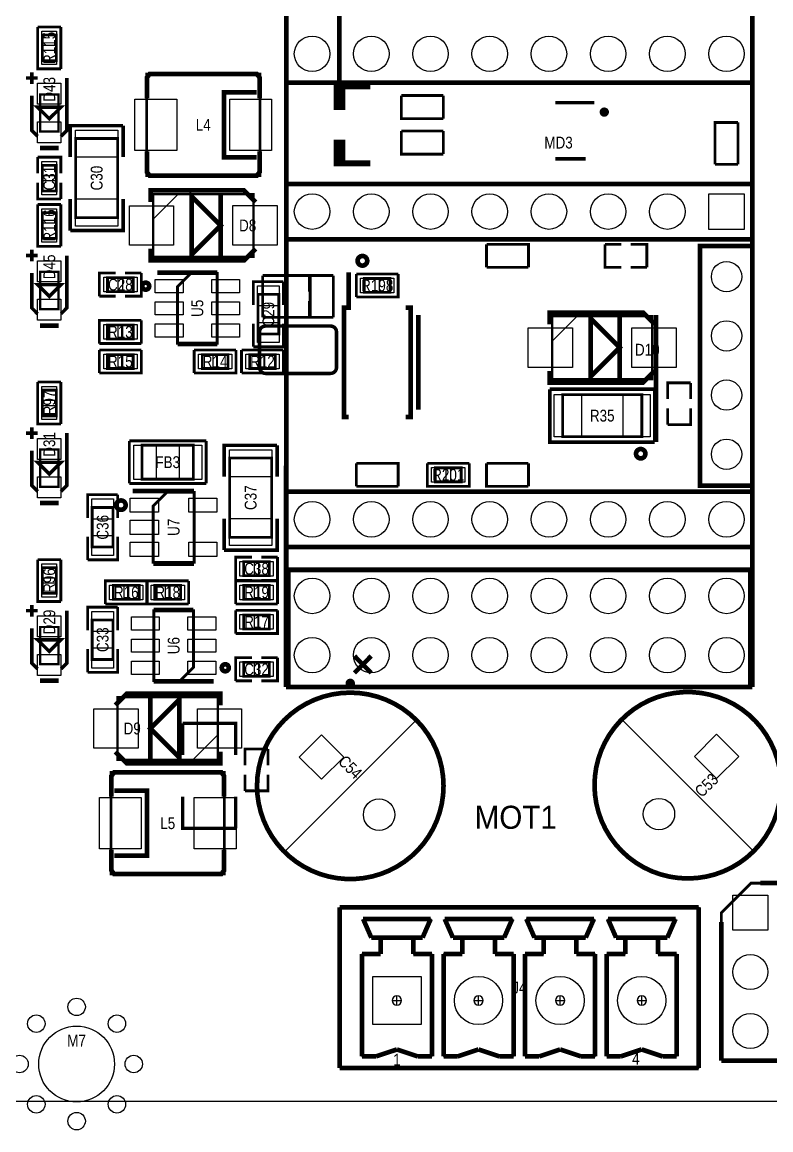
# Model space of a CAD drawing. Extents: x -26 to 196, y -14 to 133.
# Drawn here: x 24.49 to 56.61, y -0.46 to 47.08 of the extents above; entities that cross this region are included whole.
import ezdxf
from ezdxf.enums import TextEntityAlignment as Align

# ---------------------------------------------------------------- set-up
doc = ezdxf.new("R2010")
doc.units = 0
doc.header["$MEASUREMENT"] = 0
doc.layers.add('2', color=212, linetype='CONTINUOUS')

msp = doc.modelspace()

# ---------------------------------------------------------------- linework, layer by layer
at = {"layer": '2'}
for points in [[(0, 0.762), (0, 108.966), (177.038, 108.966), (177.038, 0.762)], [(25.96896, 46.07814), (25.33904, 46.07814), (25.33904, 46.68774), (25.96896, 46.68774)], [(25.96896, 45.26026), (25.33904, 45.26026), (25.33904, 45.86986), (25.96896, 45.86986)], [(25.15362, 44.45508), (26.15438, 44.45508), (26.15438, 43.55592), (25.15362, 43.55592)], [(31.11881, 43.7769), (31.11881, 41.5671), (29.32811, 41.5671), (29.32811, 43.7769)], [(35.18789, 43.7769), (35.18789, 41.5671), (33.39719, 41.5671), (33.39719, 43.7769)], [(26.15438, 41.90492), (25.15362, 41.90492), (25.15362, 42.80408), (26.15438, 42.80408)], [(26.77541, 42.44213), (28.59659, 42.44213), (28.59659, 41.28135), (26.77541, 41.28135)], [(25.33904, 41.09974), (25.96896, 41.09974), (25.96896, 40.49014), (25.33904, 40.49014)], [(25.33904, 40.28186), (25.96896, 40.28186), (25.96896, 39.67226), (25.33904, 39.67226)], [(26.77541, 39.49065), (28.59659, 39.49065), (28.59659, 38.32987), (26.77541, 38.32987)], [(30.10916, 39.70274), (31.18358, 39.70274), (30.10916, 38.62832)], [(53.94452, 39.71036), (55.46852, 39.71036), (55.46852, 38.18636), (53.94452, 38.18636)], [(25.96896, 38.45814), (25.33904, 38.45814), (25.33904, 39.06774), (25.96896, 39.06774)], [(29.08808, 37.5031), (29.08808, 39.20236), (30.988, 39.20236), (30.988, 37.5031)], [(35.42792, 39.20363), (35.42792, 37.50437), (33.528, 37.50437), (33.528, 39.20363)], [(25.96896, 37.64026), (25.33904, 37.64026), (25.33904, 38.24986), (25.96896, 38.24986)], [(25.15362, 36.83508), (26.15438, 36.83508), (26.15438, 35.93592), (25.15362, 35.93592)], [(28.59786, 36.12896), (28.59786, 35.49904), (27.98826, 35.49904), (27.98826, 36.12896)], [(29.41574, 36.12896), (29.41574, 35.49904), (28.80614, 35.49904), (28.80614, 36.12896)], [(30.19044, 35.46348), (30.19044, 36.03244), (31.38932, 36.03244), (31.38932, 35.46348)], [(32.61868, 35.46348), (32.61868, 36.03244), (33.81756, 36.03244), (33.81756, 35.46348)], [(34.58718, 35.75939), (35.51682, 35.75939), (35.51682, 34.89833), (34.58718, 34.89833)], [(39.61638, 36.0934), (39.61638, 35.46348), (39.00678, 35.46348), (39.00678, 36.0934)], [(40.43426, 36.0934), (40.43426, 35.46348), (39.82466, 35.46348), (39.82466, 36.0934)], [(26.15438, 34.28492), (25.15362, 34.28492), (25.15362, 35.18408), (26.15438, 35.18408)], [(30.19044, 34.51352), (30.19044, 35.08248), (31.38932, 35.08248), (31.38932, 34.51352)], [(32.61868, 34.51352), (32.61868, 35.08248), (33.81756, 35.08248), (33.81756, 34.51352)], [(47.22368, 34.46018), (48.2981, 34.46018), (47.22368, 33.38576)], [(27.98826, 33.46704), (27.98826, 34.09696), (28.59786, 34.09696), (28.59786, 33.46704)], [(28.80614, 33.46704), (28.80614, 34.09696), (29.41574, 34.09696), (29.41574, 33.46704)], [(30.19044, 33.56356), (30.19044, 34.13252), (31.38932, 34.13252), (31.38932, 33.56356)], [(32.61868, 33.56356), (32.61868, 34.13252), (33.81756, 34.13252), (33.81756, 33.56356)], [(34.58718, 34.18967), (35.51682, 34.18967), (35.51682, 33.32861), (34.58718, 33.32861)], [(46.2026, 32.26054), (46.2026, 33.9598), (48.10252, 33.9598), (48.10252, 32.26054)], [(52.54244, 33.96107), (52.54244, 32.26181), (50.64252, 32.26181), (50.64252, 33.96107)], [(28.59786, 32.82696), (28.59786, 32.19704), (27.98826, 32.19704), (27.98826, 32.82696)], [(29.41574, 32.82696), (29.41574, 32.19704), (28.80614, 32.19704), (28.80614, 32.82696)], [(32.66186, 32.82696), (32.66186, 32.19704), (32.05226, 32.19704), (32.05226, 32.82696)], [(33.47974, 32.82696), (33.47974, 32.19704), (32.87014, 32.19704), (32.87014, 32.82696)], [(34.69386, 32.82696), (34.69386, 32.19704), (34.08426, 32.19704), (34.08426, 32.82696)], [(35.51174, 32.82696), (35.51174, 32.19704), (34.90214, 32.19704), (34.90214, 32.82696)], [(25.96896, 30.83814), (25.33904, 30.83814), (25.33904, 31.44774), (25.96896, 31.44774)], [(48.47717, 31.10103), (48.47717, 29.27985), (47.31639, 29.27985), (47.31639, 31.10103)], [(51.42865, 31.10103), (51.42865, 29.27985), (50.26787, 29.27985), (50.26787, 31.10103)], [(25.96896, 30.02026), (25.33904, 30.02026), (25.33904, 30.62986), (25.96896, 30.62986)], [(25.15362, 29.21508), (26.15438, 29.21508), (26.15438, 28.31592), (25.15362, 28.31592)], [(29.2735, 27.4574), (29.2735, 28.92806), (30.23362, 28.92806), (30.23362, 27.4574)], [(31.23438, 27.4574), (31.23438, 28.92806), (32.1945, 28.92806), (32.1945, 27.4574)], [(33.37941, 28.72613), (35.20059, 28.72613), (35.20059, 27.56535), (33.37941, 27.56535)], [(42.66438, 27.9654), (42.66438, 27.33548), (42.05478, 27.33548), (42.05478, 27.9654)], [(43.48226, 27.9654), (43.48226, 27.33548), (42.87266, 27.33548), (42.87266, 27.9654)], [(26.15438, 26.66492), (25.15362, 26.66492), (25.15362, 27.56408), (26.15438, 27.56408)], [(29.12872, 26.04516), (29.12872, 26.65476), (30.33776, 26.65476), (30.33776, 26.04516)], [(31.63824, 26.04516), (31.63824, 26.65476), (32.84728, 26.65476), (32.84728, 26.04516)], [(27.47518, 26.61539), (28.40482, 26.61539), (28.40482, 25.75433), (27.47518, 25.75433)], [(29.12872, 25.0952), (29.12872, 25.7048), (30.33776, 25.7048), (30.33776, 25.0952)], [(33.37941, 25.77465), (35.20059, 25.77465), (35.20059, 24.61387), (33.37941, 24.61387)], [(27.47518, 25.04567), (28.40482, 25.04567), (28.40482, 24.18461), (27.47518, 24.18461)], [(29.12872, 24.14524), (29.12872, 24.75484), (30.33776, 24.75484), (30.33776, 24.14524)], [(31.63824, 24.14524), (31.63824, 24.75484), (32.84728, 24.75484), (32.84728, 24.14524)], [(25.96896, 23.21814), (25.33904, 23.21814), (25.33904, 23.82774), (25.96896, 23.82774)], [(33.83026, 23.30704), (33.83026, 23.93696), (34.43986, 23.93696), (34.43986, 23.30704)], [(34.64814, 23.30704), (34.64814, 23.93696), (35.25774, 23.93696), (35.25774, 23.30704)], [(25.96896, 22.40026), (25.33904, 22.40026), (25.33904, 23.00986), (25.96896, 23.00986)], [(28.24226, 22.29104), (28.24226, 22.92096), (28.85186, 22.92096), (28.85186, 22.29104)], [(29.06014, 22.29104), (29.06014, 22.92096), (29.66974, 22.92096), (29.66974, 22.29104)], [(30.02026, 22.29104), (30.02026, 22.92096), (30.62986, 22.92096), (30.62986, 22.29104)], [(30.83814, 22.29104), (30.83814, 22.92096), (31.44774, 22.92096), (31.44774, 22.29104)], [(33.83026, 22.29104), (33.83026, 22.92096), (34.43986, 22.92096), (34.43986, 22.29104)], [(34.64814, 22.29104), (34.64814, 22.92096), (35.25774, 22.92096), (35.25774, 22.29104)], [(25.15362, 21.59508), (26.15438, 21.59508), (26.15438, 20.69592), (25.15362, 20.69592)], [(28.40482, 20.92833), (27.47518, 20.92833), (27.47518, 21.78939), (28.40482, 21.78939)], [(30.37332, 21.55444), (30.37332, 20.98548), (29.17444, 20.98548), (29.17444, 21.55444)], [(32.80156, 21.55444), (32.80156, 20.98548), (31.60268, 20.98548), (31.60268, 21.55444)], [(34.43986, 21.65096), (34.43986, 21.02104), (33.83026, 21.02104), (33.83026, 21.65096)], [(35.25774, 21.65096), (35.25774, 21.02104), (34.64814, 21.02104), (34.64814, 21.65096)], [(30.37332, 20.60448), (30.37332, 20.03552), (29.17444, 20.03552), (29.17444, 20.60448)], [(32.80156, 20.60448), (32.80156, 20.03552), (31.60268, 20.03552), (31.60268, 20.60448)], [(28.40482, 19.35861), (27.47518, 19.35861), (27.47518, 20.21967), (28.40482, 20.21967)], [(26.15438, 19.04492), (25.15362, 19.04492), (25.15362, 19.94408), (26.15438, 19.94408)], [(30.37332, 19.65452), (30.37332, 19.08556), (29.17444, 19.08556), (29.17444, 19.65452)], [(32.80156, 19.65452), (32.80156, 19.08556), (31.60268, 19.08556), (31.60268, 19.65452)], [(33.83026, 18.98904), (33.83026, 19.61896), (34.43986, 19.61896), (34.43986, 18.98904)], [(34.64814, 18.98904), (34.64814, 19.61896), (35.25774, 19.61896), (35.25774, 18.98904)], [(27.56408, 15.9131), (27.56408, 17.61236), (29.464, 17.61236), (29.464, 15.9131)], [(33.90392, 17.61363), (33.90392, 15.91437), (32.004, 15.91437), (32.004, 17.61363)], [(32.88284, 15.41526), (31.80842, 15.41526), (32.88284, 16.48968)], [(36.37414, 15.53972), (37.32784, 16.49342), (38.28154, 15.53972), (37.32784, 14.58602)], [(54.2798, 16.51882), (55.2335, 15.56512), (54.2798, 14.61142), (53.3261, 15.56512)], [(27.80284, 11.5951), (27.80284, 13.8049), (29.59354, 13.8049), (29.59354, 11.5951)], [(31.87192, 11.5951), (31.87192, 13.8049), (33.66262, 13.8049), (33.66262, 11.5951)], [(54.97195, 9.60755), (56.47309, 9.60755), (56.47309, 8.10641), (54.97195, 8.10641)], [(41.60139, 4.05511), (39.53129, 4.05511), (39.53129, 6.12521), (41.60139, 6.12521)]]:
    msp.add_lwpolyline(points, close=True, dxfattribs=at)
for points, const_width in [([(35.814, 18.542), (35.81654, 49.48174)], 0.20066), ([(38.09746, 44.48302), (38.09746, 49.48174)], 0.20066), ([(55.8165, 18.542), (55.8165, 49.48174)], 0.20066), ([(25.1587, 46.87316), (25.1587, 45.07484), (26.1493, 45.07484)], 0.11938), ([(26.1493, 46.87316), (25.1587, 46.87316)], 0.11938), ([(26.1493, 46.87316), (26.1493, 45.07484)], 0.11938), ([(25.95372, 45.42282), (25.35428, 45.42282), (25.35428, 46.52518), (25.95372, 46.52518), (25.95372, 45.42282)], 0.11938), ([(25.15362, 44.68114), (24.65324, 44.68114)], 0.14986), ([(24.9047, 44.42968), (24.9047, 44.93006)], 0.14986), ([(26.4033, 44.68114), (26.4033, 42.4307), (26.15438, 42.17924)], 0.14986), ([(29.845, 43.815), (29.845, 44.704), (29.95676, 44.85132), (34.55924, 44.85132), (34.671, 44.704), (34.671, 43.815)], 0.20066), ([(34.68878, 44.85132), (34.68878, 40.49268), (29.82722, 40.49268), (29.82722, 44.85132), (34.68878, 44.85132)], 0.11938), ([(38.227, 44.323), (38.227, 43.434), (37.973, 43.434), (37.973, 44.323), (39.4208, 44.323)], 0.254), ([(25.15362, 42.17924), (24.9047, 42.4307), (24.9047, 43.9293)], 0.14986), ([(25.25522, 43.9801), (26.05278, 43.9801), (26.05278, 42.3799), (25.25522, 42.3799), (25.25522, 43.9801)], 0.09906), ([(34.544, 41.275), (33.147, 41.275), (33.147, 44.069), (34.544, 44.069)], 0.20066), ([(42.55516, 42.9387), (40.75684, 42.9387), (40.75684, 43.9293)], 0.11938), ([(42.55516, 43.9293), (40.75684, 43.9293)], 0.11938), ([(42.55516, 43.9293), (42.55516, 42.9387)], 0.11938), ([(25.654, 42.93108), (25.15362, 43.42892), (26.15438, 43.42892), (25.654, 42.93108)], 0.14986), ([(49.03724, 43.62196), (47.35576, 43.62196)], 0.14986), ([(54.21122, 40.97528), (54.21122, 42.7736), (55.20182, 42.7736)], 0.11938), ([(55.20182, 40.97528), (55.20182, 42.7736)], 0.11938), ([(26.55062, 41.28516), (26.55062, 42.63644), (28.82138, 42.63644)], 0.14986), ([(28.82138, 41.28516), (28.82138, 42.63644)], 0.14986), ([(42.55516, 41.4147), (40.75684, 41.4147), (40.75684, 42.4053)], 0.11938), ([(42.55516, 42.4053), (40.75684, 42.4053)], 0.11938), ([(42.55516, 42.4053), (42.55516, 41.4147)], 0.11938), ([(26.78684, 42.08526), (28.58516, 42.08526), (28.58516, 38.68674), (26.78684, 38.68674), (26.78684, 42.08526)], 0.11938), ([(38.227, 41.021), (38.227, 41.91), (37.973, 41.91), (37.973, 41.021), (39.4208, 41.021)], 0.254), ([(26.05278, 41.67886), (25.25522, 41.67886)], 0.20066), ([(29.845, 41.529), (29.845, 40.64), (29.95676, 40.49268), (34.55924, 40.49268), (34.671, 40.64), (34.671, 41.529)], 0.20066), ([(26.1493, 40.58666), (26.1493, 41.28516), (25.1587, 41.28516)], 0.11938), ([(25.1587, 40.58666), (25.1587, 41.28516)], 0.11938), ([(25.35428, 40.93718), (25.95372, 40.93718), (25.95372, 39.83482), (25.35428, 39.83482), (25.35428, 40.93718)], 0.11938), ([(48.65624, 41.21404), (47.35576, 41.21404)], 0.14986), ([(55.20182, 40.97528), (54.21122, 40.97528)], 0.11938), ([(25.1587, 40.18534), (25.1587, 39.48684), (26.1493, 39.48684)], 0.11938), ([(26.1493, 40.18534), (26.1493, 39.48684)], 0.11938), ([(30.00756, 39.35476), (30.00756, 39.85514), (34.00806, 39.85514), (34.50844, 39.35476)], 0.20066), ([(35.91052, 40.13454), (55.72252, 40.13454)], 0.20066), ([(28.82138, 39.48684), (28.82138, 38.13556), (26.55062, 38.13556)], 0.14986), ([(26.55062, 39.48684), (26.55062, 38.13556)], 0.14986), ([(34.40684, 39.70274), (34.40684, 37.00526), (30.10916, 37.00526), (30.10916, 39.70274), (34.40684, 39.70274)], 0.09906), ([(33.0073, 38.354), (31.75762, 39.60368), (31.75762, 37.10432), (33.0073, 38.354)], 0.20066), ([(33.0073, 38.354), (31.75762, 39.60368), (31.75762, 37.10432), (33.0073, 38.354)], 0.20066), ([(33.0073, 37.00526), (33.0073, 39.70274)], 0.20066), ([(33.0073, 39.60368), (33.0073, 37.10432)], 0.20066), ([(25.1587, 39.25316), (25.1587, 37.45484), (26.1493, 37.45484)], 0.11938), ([(26.1493, 39.25316), (25.1587, 39.25316)], 0.11938), ([(26.1493, 39.25316), (26.1493, 37.45484)], 0.11938), ([(25.95372, 37.80282), (25.35428, 37.80282), (25.35428, 38.90518), (25.95372, 38.90518), (25.95372, 37.80282)], 0.11938), ([(35.91052, 37.75964), (55.72252, 37.75964)], 0.20066), ([(44.40936, 37.54374), (46.20768, 37.54374), (46.20768, 36.55314)], 0.11938), ([(44.40936, 36.55314), (44.40936, 37.54374)], 0.11938), ([(50.18786, 36.55314), (49.48936, 36.55314), (49.48936, 37.54374)], 0.11938), ([(50.18786, 37.54374), (49.48936, 37.54374)], 0.11938), ([(50.58918, 37.54374), (51.28768, 37.54374), (51.28768, 36.55314)], 0.11938), ([(25.15362, 37.06114), (24.65324, 37.06114)], 0.14986), ([(24.9047, 36.80968), (24.9047, 37.31006)], 0.14986), ([(26.4033, 37.06114), (26.4033, 34.8107), (26.15438, 34.55924)], 0.14986), ([(34.50844, 37.35324), (34.00806, 36.85286), (30.00756, 36.85286), (30.00756, 37.35324)], 0.20066), ([(44.40936, 36.55314), (46.20768, 36.55314)], 0.11938), ([(50.58918, 36.55314), (51.28768, 36.55314)], 0.11938), ([(25.15362, 34.55924), (24.9047, 34.8107), (24.9047, 36.3093)], 0.14986), ([(25.25522, 36.3601), (26.05278, 36.3601), (26.05278, 34.7599), (25.25522, 34.7599), (25.25522, 36.3601)], 0.09906), ([(28.50134, 36.3093), (27.80284, 36.3093), (27.80284, 35.3187)], 0.11938), ([(29.25318, 36.11372), (29.25318, 35.51428), (28.15082, 35.51428), (28.15082, 36.11372), (29.25318, 36.11372)], 0.11938), ([(28.90266, 35.3187), (29.60116, 35.3187), (29.60116, 36.3093)], 0.11938), ([(28.90266, 36.3093), (29.60116, 36.3093)], 0.11938), ([(30.2895, 36.33216), (32.8549, 36.33216)], 0.20066), ([(31.1531, 33.29686), (31.1531, 35.73018), (31.72206, 36.29914), (32.8549, 36.29914), (32.8549, 33.29686), (31.1531, 33.29686)], 0.11938), ([(35.8013, 36.20516), (35.8013, 34.40684), (34.8107, 34.40684)], 0.11938), ([(34.8107, 36.20516), (35.8013, 36.20516)], 0.11938), ([(34.8107, 36.20516), (34.8107, 34.40684)], 0.11938), ([(35.8267, 35.50666), (35.8267, 36.20516), (36.8173, 36.20516)], 0.11938), ([(36.8173, 35.50666), (36.8173, 36.20516)], 0.11938), ([(36.8427, 34.40684), (36.8427, 36.20516), (37.8333, 36.20516)], 0.11938), ([(37.8333, 34.40684), (37.8333, 36.20516)], 0.11938), ([(38.49624, 36.33724), (38.49624, 34.82594), (38.2905, 34.82594), (38.2905, 30.12694), (38.49624, 30.12694)], 0.20066), ([(38.82136, 35.28314), (40.61968, 35.28314), (40.61968, 36.27374)], 0.11938), ([(38.82136, 36.27374), (38.82136, 35.28314)], 0.11938), ([(38.82136, 36.27374), (40.61968, 36.27374)], 0.11938), ([(40.2717, 36.07816), (40.2717, 35.47872), (39.16934, 35.47872), (39.16934, 36.07816), (40.2717, 36.07816)], 0.11938), ([(25.654, 35.31108), (25.15362, 35.80892), (26.15438, 35.80892), (25.654, 35.31108)], 0.14986), ([(34.40684, 34.94278), (34.40684, 35.94354), (35.69716, 35.94354)], 0.11938), ([(35.69716, 34.94278), (35.69716, 35.94354)], 0.11938), ([(28.50134, 35.3187), (27.80284, 35.3187)], 0.11938), ([(34.60242, 35.3949), (35.50158, 35.3949), (35.50158, 33.6931), (34.60242, 33.6931), (34.60242, 35.3949)], 0.11938), ([(36.8173, 35.10534), (36.8173, 34.40684), (35.8267, 34.40684)], 0.11938), ([(35.8267, 35.10534), (35.8267, 34.40684)], 0.11938), ([(40.9448, 34.82594), (41.15054, 34.82594), (41.15054, 30.12694), (40.9448, 30.12694)], 0.20066), ([(47.12208, 34.1122), (47.12208, 34.61258), (51.12258, 34.61258), (51.62296, 34.1122)], 0.20066), ([(29.60116, 34.2773), (27.80284, 34.2773), (27.80284, 33.2867)], 0.11938), ([(29.60116, 33.2867), (29.60116, 34.2773)], 0.11938), ([(37.8333, 34.40684), (36.8427, 34.40684)], 0.11938), ([(41.4782, 30.44698), (41.4782, 34.5059)], 0.20066), ([(51.52136, 34.46018), (51.52136, 31.7627), (47.22368, 31.7627), (47.22368, 34.46018), (51.52136, 34.46018)], 0.09906), ([(50.12182, 33.11144), (48.87214, 34.36112), (48.87214, 31.86176), (50.12182, 33.11144)], 0.20066), ([(50.12182, 33.11144), (48.87214, 34.36112), (48.87214, 31.86176), (50.12182, 33.11144)], 0.20066), ([(50.12182, 31.7627), (50.12182, 34.46018)], 0.20066), ([(50.12182, 34.36112), (50.12182, 31.86176)], 0.20066), ([(51.67884, 29.0576), (51.67884, 34.5059)], 0.20066), ([(26.05278, 34.05886), (25.25522, 34.05886)], 0.20066), ([(28.15082, 33.48228), (28.15082, 34.08172), (29.25318, 34.08172), (29.25318, 33.48228), (28.15082, 33.48228)], 0.11938), ([(35.69716, 34.14522), (35.69716, 33.14446), (34.40684, 33.14446)], 0.11938), ([(34.40684, 34.14522), (34.40684, 33.14446)], 0.11938), ([(34.671, 32.258), (34.671, 33.782)], 0.1524), ([(37.719, 34.036), (34.925, 34.036)], 0.1524), ([(37.973, 32.258), (37.973, 33.782)], 0.1524), ([(29.60116, 33.2867), (27.80284, 33.2867)], 0.11938), ([(31.1531, 33.26384), (32.8549, 33.26384)], 0.20066), ([(27.80284, 32.0167), (29.60116, 32.0167), (29.60116, 33.0073)], 0.11938), ([(27.80284, 33.0073), (27.80284, 32.0167)], 0.11938), ([(27.80284, 33.0073), (29.60116, 33.0073)], 0.11938), ([(29.25318, 32.81172), (29.25318, 32.21228), (28.15082, 32.21228), (28.15082, 32.81172), (29.25318, 32.81172)], 0.11938), ([(31.86684, 32.0167), (33.66516, 32.0167), (33.66516, 33.0073)], 0.11938), ([(31.86684, 33.0073), (31.86684, 32.0167)], 0.11938), ([(31.86684, 33.0073), (33.66516, 33.0073)], 0.11938), ([(33.31718, 32.81172), (33.31718, 32.21228), (32.21482, 32.21228), (32.21482, 32.81172), (33.31718, 32.81172)], 0.11938), ([(33.89884, 32.0167), (35.69716, 32.0167), (35.69716, 33.0073)], 0.11938), ([(33.89884, 33.0073), (33.89884, 32.0167)], 0.11938), ([(33.89884, 33.0073), (35.69716, 33.0073)], 0.11938), ([(35.34918, 32.81172), (35.34918, 32.21228), (34.24682, 32.21228), (34.24682, 32.81172), (35.34918, 32.81172)], 0.11938), ([(37.719, 32.004), (34.925, 32.004)], 0.1524), ([(51.62296, 32.11068), (51.12258, 31.6103), (47.12208, 31.6103), (47.12208, 32.11068)], 0.20066), ([(25.1587, 31.63316), (25.1587, 29.83484), (26.1493, 29.83484)], 0.11938), ([(26.1493, 31.63316), (25.1587, 31.63316)], 0.11938), ([(26.1493, 31.63316), (26.1493, 29.83484)], 0.11938), ([(51.62296, 29.05506), (47.12208, 29.05506), (47.12208, 31.32582)], 0.14986), ([(47.12208, 31.32582), (51.62296, 31.32582), (51.62296, 29.05506)], 0.14986), ([(52.17922, 30.8991), (52.17922, 31.5976), (53.16982, 31.5976)], 0.11938), ([(53.16982, 30.8991), (53.16982, 31.5976)], 0.11938), ([(25.95372, 30.18282), (25.35428, 30.18282), (25.35428, 31.28518), (25.95372, 31.28518), (25.95372, 30.18282)], 0.11938), ([(51.07178, 31.0896), (51.07178, 29.29128), (47.67326, 29.29128), (47.67326, 31.0896), (51.07178, 31.0896)], 0.11938), ([(53.16982, 30.49778), (53.16982, 29.79928), (52.17922, 29.79928)], 0.11938), ([(52.17922, 30.49778), (52.17922, 29.79928)], 0.11938), ([(25.15362, 29.44114), (24.65324, 29.44114)], 0.14986), ([(24.9047, 29.18968), (24.9047, 29.69006)], 0.14986), ([(26.4033, 29.44114), (26.4033, 27.1907), (26.15438, 26.93924)], 0.14986), ([(29.083, 29.1084), (32.385, 29.1084)], 0.11938), ([(29.083, 27.2796), (29.083, 29.1084)], 0.11938), ([(32.385, 29.1084), (32.385, 27.2796)], 0.11938), ([(25.15362, 26.93924), (24.9047, 27.1907), (24.9047, 28.6893)], 0.14986), ([(25.25522, 28.7401), (26.05278, 28.7401), (26.05278, 27.1399), (25.25522, 27.1399), (25.25522, 28.7401)], 0.09906), ([(29.63418, 27.46502), (29.63418, 28.92298), (31.83382, 28.92298), (31.83382, 27.46502), (29.63418, 27.46502)], 0.11938), ([(33.15462, 27.56916), (33.15462, 28.92044), (35.42538, 28.92044)], 0.14986), ([(35.42538, 27.56916), (35.42538, 28.92044)], 0.14986), ([(25.654, 27.69108), (25.15362, 28.18892), (26.15438, 28.18892), (25.654, 27.69108)], 0.14986), ([(33.39084, 28.36926), (35.18916, 28.36926), (35.18916, 24.97074), (33.39084, 24.97074), (33.39084, 28.36926)], 0.11938), ([(38.82136, 28.14574), (40.61968, 28.14574), (40.61968, 27.15514)], 0.11938), ([(38.82136, 27.15514), (38.82136, 28.14574)], 0.11938), ([(41.86936, 27.15514), (43.66768, 27.15514), (43.66768, 28.14574)], 0.11938), ([(41.86936, 28.14574), (41.86936, 27.15514)], 0.11938), ([(41.86936, 28.14574), (43.66768, 28.14574)], 0.11938), ([(43.66768, 27.15514), (41.86936, 27.15514), (41.86936, 28.14574)], 0.11938), ([(43.66768, 28.14574), (41.86936, 28.14574)], 0.11938), ([(43.66768, 28.14574), (43.66768, 27.15514)], 0.11938), ([(46.20768, 27.15514), (44.40936, 27.15514), (44.40936, 28.14574)], 0.11938), ([(46.20768, 28.14574), (44.40936, 28.14574)], 0.11938), ([(46.20768, 28.14574), (46.20768, 27.15514)], 0.11938), ([(43.3197, 27.95016), (43.3197, 27.35072), (42.21734, 27.35072), (42.21734, 27.95016), (43.3197, 27.95016)], 0.11938), ([(32.385, 27.2796), (29.083, 27.2796)], 0.11938), ([(38.82136, 27.15514), (40.61968, 27.15514)], 0.11938), ([(27.29484, 25.79878), (27.29484, 26.79954), (28.58516, 26.79954)], 0.11938), ([(28.58516, 25.79878), (28.58516, 26.79954)], 0.11938), ([(29.22778, 26.95448), (31.86684, 26.95448)], 0.20066), ([(30.10916, 23.89886), (30.10916, 26.31186), (30.6959, 26.90114), (31.86684, 26.90114), (31.86684, 23.89886), (30.10916, 23.89886)], 0.11938), ([(35.91052, 26.92654), (55.72252, 26.92654)], 0.20066), ([(26.05278, 26.43886), (25.25522, 26.43886)], 0.20066), ([(27.49042, 26.2509), (28.38958, 26.2509), (28.38958, 24.5491), (27.49042, 24.5491), (27.49042, 26.2509)], 0.11938), ([(35.42538, 25.77084), (35.42538, 24.41956), (33.15462, 24.41956)], 0.14986), ([(33.15462, 25.77084), (33.15462, 24.41956)], 0.14986), ([(28.58516, 25.00122), (28.58516, 24.00046), (27.29484, 24.00046)], 0.11938), ([(27.29484, 25.00122), (27.29484, 24.00046)], 0.11938), ([(35.80892, 24.55164), (55.72252, 24.55164)], 0.20066), ([(25.1587, 24.01316), (25.1587, 22.21484), (26.1493, 22.21484)], 0.11938), ([(26.1493, 24.01316), (25.1587, 24.01316)], 0.11938), ([(26.1493, 24.01316), (26.1493, 22.21484)], 0.11938), ([(30.10916, 23.84552), (31.86684, 23.84552)], 0.20066), ([(34.34334, 24.1173), (33.64484, 24.1173), (33.64484, 23.1267)], 0.11938), ([(33.99282, 23.32228), (33.99282, 23.92172), (35.09518, 23.92172), (35.09518, 23.32228), (33.99282, 23.32228)], 0.11938), ([(34.74466, 23.1267), (35.44316, 23.1267), (35.44316, 24.1173)], 0.11938), ([(34.74466, 24.1173), (35.44316, 24.1173)], 0.11938), ([(25.95372, 22.56282), (25.35428, 22.56282), (25.35428, 23.66518), (25.95372, 23.66518), (25.95372, 22.56282)], 0.11938), ([(35.91052, 18.57502), (35.91052, 23.57374)], 0.20066), ([(35.91052, 23.57374), (55.72252, 23.57374)], 0.20066), ([(55.72252, 18.57502), (55.72252, 23.57374)], 0.20066), ([(29.85516, 23.1013), (28.05684, 23.1013), (28.05684, 22.1107)], 0.11938), ([(28.40482, 22.30628), (28.40482, 22.90572), (29.50718, 22.90572), (29.50718, 22.30628), (28.40482, 22.30628)], 0.11938), ([(31.63316, 23.1013), (29.83484, 23.1013), (29.83484, 22.1107)], 0.11938), ([(29.85516, 22.1107), (29.85516, 23.1013)], 0.11938), ([(30.18282, 22.30628), (30.18282, 22.90572), (31.28518, 22.90572), (31.28518, 22.30628), (30.18282, 22.30628)], 0.11938), ([(31.63316, 22.1107), (31.63316, 23.1013)], 0.11938), ([(34.34334, 23.1267), (33.64484, 23.1267)], 0.11938), ([(35.44316, 23.1013), (33.64484, 23.1013), (33.64484, 22.1107)], 0.11938), ([(33.99282, 22.30628), (33.99282, 22.90572), (35.09518, 22.90572), (35.09518, 22.30628), (33.99282, 22.30628)], 0.11938), ([(35.44316, 22.1107), (35.44316, 23.1013)], 0.11938), ([(25.15362, 21.82114), (24.65324, 21.82114)], 0.14986), ([(24.9047, 21.56968), (24.9047, 22.07006)], 0.14986), ([(26.4033, 21.82114), (26.4033, 19.5707), (26.15438, 19.31924)], 0.14986), ([(27.29484, 20.97278), (27.29484, 21.97354), (28.58516, 21.97354)], 0.11938), ([(29.85516, 22.1107), (28.05684, 22.1107)], 0.11938), ([(28.58516, 20.97278), (28.58516, 21.97354)], 0.11938), ([(31.63316, 22.1107), (29.83484, 22.1107)], 0.11938), ([(31.8389, 21.85416), (30.1371, 21.85416)], 0.20066), ([(31.8389, 21.82114), (31.8389, 19.38782), (31.26994, 18.81886), (30.1371, 18.81886), (30.1371, 21.82114), (31.8389, 21.82114)], 0.11938), ([(35.44316, 22.1107), (33.64484, 22.1107)], 0.11938), ([(33.64484, 20.8407), (35.44316, 20.8407), (35.44316, 21.8313)], 0.11938), ([(33.64484, 21.8313), (33.64484, 20.8407)], 0.11938), ([(33.64484, 21.8313), (35.44316, 21.8313)], 0.11938), ([(28.38958, 19.7231), (27.49042, 19.7231), (27.49042, 21.4249), (28.38958, 21.4249), (28.38958, 19.7231)], 0.11938), ([(35.09518, 21.63572), (35.09518, 21.03628), (33.99282, 21.03628), (33.99282, 21.63572), (35.09518, 21.63572)], 0.11938), ([(25.15362, 19.31924), (24.9047, 19.5707), (24.9047, 21.0693)], 0.14986), ([(25.25522, 21.1201), (26.05278, 21.1201), (26.05278, 19.5199), (25.25522, 19.5199), (25.25522, 21.1201)], 0.09906), ([(25.654, 20.07108), (25.15362, 20.56892), (26.15438, 20.56892), (25.654, 20.07108)], 0.14986), ([(28.58516, 20.17522), (28.58516, 19.17446), (27.29484, 19.17446)], 0.11938), ([(27.29484, 20.17522), (27.29484, 19.17446)], 0.11938), ([(38.74516, 19.87042), (39.46144, 19.1516)], 0.20066), ([(39.46144, 19.87042), (38.74516, 19.1516)], 0.20066), ([(39.46144, 19.1516), (38.74516, 19.87042)], 0.20066), ([(39.46144, 19.87042), (38.74516, 19.1516)], 0.20066), ([(34.34334, 19.7993), (33.64484, 19.7993), (33.64484, 18.8087)], 0.11938), ([(33.99282, 19.00428), (33.99282, 19.60372), (35.09518, 19.60372), (35.09518, 19.00428), (33.99282, 19.00428)], 0.11938), ([(34.74466, 18.8087), (35.44316, 18.8087), (35.44316, 19.7993)], 0.11938), ([(34.74466, 19.7993), (35.44316, 19.7993)], 0.11938), ([(26.05278, 18.81886), (25.25522, 18.81886)], 0.20066), ([(32.7025, 18.78584), (30.1371, 18.78584)], 0.20066), ([(34.34334, 18.8087), (33.64484, 18.8087)], 0.11938), ([(35.814, 18.542), (55.8165, 18.542)], 0.20066), ([(28.48356, 17.76476), (28.98394, 18.26514), (32.98444, 18.26514), (32.98444, 17.76476)], 0.20066), ([(28.58516, 15.41526), (28.58516, 18.11274), (32.88284, 18.11274), (32.88284, 15.41526), (28.58516, 15.41526)], 0.09906), ([(29.9847, 16.764), (31.23438, 15.51432), (31.23438, 18.01368), (29.9847, 16.764)], 0.20066), ([(29.9847, 16.764), (31.23438, 15.51432), (31.23438, 18.01368), (29.9847, 16.764)], 0.20066), ([(29.9847, 18.11274), (29.9847, 15.41526)], 0.20066), ([(29.9847, 15.51432), (29.9847, 18.01368)], 0.20066), ([(33.64738, 15.63116), (33.64738, 16.98244), (31.37662, 16.98244)], 0.14986), ([(31.37662, 15.63116), (31.37662, 16.98244)], 0.14986), ([(32.98444, 15.76324), (32.98444, 15.26286), (28.98394, 15.26286), (28.48356, 15.76324)], 0.20066), ([(34.0487, 15.18666), (34.0487, 15.88516), (35.0393, 15.88516)], 0.11938), ([(35.0393, 15.18666), (35.0393, 15.88516)], 0.11938), ([(33.147, 13.843), (33.147, 14.732), (33.03524, 14.87932), (28.43276, 14.87932), (28.321, 14.732), (28.321, 13.843)], 0.20066), ([(28.30322, 10.52068), (28.30322, 14.87932), (33.16478, 14.87932), (33.16478, 10.52068), (28.30322, 10.52068)], 0.11938), ([(35.0393, 14.78534), (35.0393, 14.08684), (34.0487, 14.08684)], 0.11938), ([(34.0487, 14.78534), (34.0487, 14.08684)], 0.11938), ([(28.448, 14.097), (29.845, 14.097), (29.845, 11.303), (28.448, 11.303)], 0.20066), ([(31.37662, 13.83284), (31.37662, 12.48156), (33.64738, 12.48156)], 0.14986), ([(33.64738, 13.83284), (33.64738, 12.48156)], 0.14986), ([(33.147, 11.557), (33.147, 10.668), (33.03524, 10.52068), (28.43276, 10.52068), (28.321, 10.668), (28.321, 11.557)], 0.20066), ([(54.483, 2.50698), (54.483, 8.85698), (55.753, 10.12698), (59.50204, 10.12698), (59.50204, 2.50698)], 0.11938), ([(59.50204, 2.50698), (59.50204, 10.12698), (56.15432, 10.12698)], 0.20066), ([(38.11524, 9.09066), (38.11524, 2.18948)], 0.20066), ([(38.11524, 9.09066), (45.4406, 9.09066)], 0.20066), ([(45.4406, 9.09066), (53.51526, 9.09066)], 0.20066), ([(53.51526, 9.09066), (53.51526, 2.18948)], 0.20066), ([(39.116, 8.59028), (39.46652, 7.79018)], 0.20066), ([(39.116, 8.59028), (42.01668, 8.59028)], 0.20066), ([(42.01668, 8.59028), (41.66616, 7.79018)], 0.20066), ([(45.5168, 8.59028), (42.61612, 8.59028)], 0.20066), ([(42.61612, 8.59028), (42.96664, 7.79018)], 0.20066), ([(45.5168, 8.59028), (45.16628, 7.79018)], 0.20066), ([(46.11624, 8.59028), (46.46676, 7.79018)], 0.20066), ([(46.11624, 8.59028), (49.01692, 8.59028)], 0.20066), ([(49.01692, 8.59028), (48.6664, 7.79018)], 0.20066), ([(49.61636, 8.59028), (49.96688, 7.79018)], 0.20066), ([(49.61636, 8.59028), (52.51704, 8.59028)], 0.20066), ([(52.51704, 8.59028), (52.16652, 7.79018)], 0.20066), ([(54.483, 8.45312), (54.483, 2.50698)], 0.20066), ([(39.46652, 7.79018), (41.5671, 7.79018)], 0.20066), ([(39.8653, 7.79018), (39.8653, 7.08914)], 0.20066), ([(41.26738, 7.79018), (41.26738, 7.08914)], 0.20066), ([(41.26738, 7.79018), (41.66616, 7.79018)], 0.20066), ([(43.36542, 7.79018), (42.96664, 7.79018)], 0.20066), ([(45.16628, 7.79018), (43.0657, 7.79018)], 0.20066), ([(43.36542, 7.79018), (43.36542, 7.08914)], 0.20066), ([(44.7675, 7.79018), (44.7675, 7.08914)], 0.20066), ([(46.46676, 7.79018), (48.56734, 7.79018)], 0.20066), ([(46.86554, 7.79018), (46.86554, 7.08914)], 0.20066), ([(48.26508, 7.79018), (48.26508, 7.08914)], 0.20066), ([(48.26508, 7.79018), (48.6664, 7.79018)], 0.20066), ([(49.96688, 7.79018), (52.06746, 7.79018)], 0.20066), ([(50.36566, 7.79018), (50.36566, 7.08914)], 0.20066), ([(51.7652, 7.79018), (51.7652, 7.08914)], 0.20066), ([(51.7652, 7.79018), (52.16652, 7.79018)], 0.20066), ([(39.0652, 7.08914), (39.0652, 2.68986)], 0.20066), ([(39.0652, 7.08914), (39.8653, 7.08914)], 0.20066), ([(41.26738, 7.08914), (42.06748, 7.08914)], 0.20066), ([(42.06748, 7.08914), (42.06748, 2.68986)], 0.20066), ([(42.56532, 7.08914), (42.56532, 2.68986)], 0.20066), ([(43.36542, 7.08914), (42.56532, 7.08914)], 0.20066), ([(45.5676, 7.08914), (44.7675, 7.08914)], 0.20066), ([(45.5676, 7.08914), (45.5676, 2.68986)], 0.20066), ([(46.06544, 7.08914), (46.06544, 2.68986)], 0.20066), ([(46.06544, 7.08914), (46.86554, 7.08914)], 0.20066), ([(48.26508, 7.08914), (49.06518, 7.08914)], 0.20066), ([(49.06518, 7.08914), (49.06518, 2.68986)], 0.20066), ([(49.56556, 7.08914), (49.56556, 2.68986)], 0.20066), ([(49.56556, 7.08914), (50.36566, 7.08914)], 0.20066), ([(51.7652, 7.08914), (52.5653, 7.08914)], 0.20066), ([(52.5653, 7.08914), (52.5653, 2.68986)], 0.20066), ([(39.66718, 2.68986), (40.56634, 2.98958)], 0.20066), ([(40.56634, 2.98958), (41.4655, 2.68986)], 0.20066), ([(43.1673, 2.68986), (44.06646, 2.98958)], 0.20066), ([(44.06646, 2.98958), (44.96562, 2.68986)], 0.20066), ([(46.66742, 2.68986), (47.56658, 2.98958)], 0.20066), ([(47.56658, 2.98958), (48.46574, 2.68986)], 0.20066), ([(50.16754, 2.68986), (51.0667, 2.98958)], 0.20066), ([(51.0667, 2.98958), (51.96586, 2.68986)], 0.20066), ([(39.0652, 2.68986), (39.66718, 2.68986)], 0.20066), ([(41.4655, 2.68986), (42.06748, 2.68986)], 0.20066), ([(42.56532, 2.68986), (43.1673, 2.68986)], 0.20066), ([(44.96562, 2.68986), (45.5676, 2.68986)], 0.20066), ([(46.06544, 2.68986), (46.66742, 2.68986)], 0.20066), ([(48.46574, 2.68986), (49.06518, 2.68986)], 0.20066), ([(49.56556, 2.68986), (50.16754, 2.68986)], 0.20066), ([(51.96586, 2.68986), (52.5653, 2.68986)], 0.20066), ([(54.483, 2.50698), (59.50204, 2.50698)], 0.20066), ([(59.50204, 2.50698), (54.483, 2.50698)], 0.11938), ([(38.11524, 2.18948), (45.67174, 2.18948)], 0.20066), ([(45.67174, 2.18948), (53.51526, 2.18948)], 0.20066)]:
    msp.add_lwpolyline(points, dxfattribs=dict(at, const_width=const_width))
for points, format in [([(55.8165, 44.48302, 0.20066, 0.20066, 0), (38.09746, 44.48302, 0.2032, 0.2032, 0), (35.81654, 44.48302, 0.2032, 0.2032, 0)], "xyseb"), ([(55.8165, 37.47516, 0.2032, 0.2032, 0), (53.56352, 37.47516, 0.20066, 0.20066, 0), (53.56352, 27.18054, 0.2032, 0.2032, 0), (55.8165, 27.18054, 0.2032, 0.2032, 0)], "xyseb"), ([(40.767, 5.09016, 1), (40.36568, 5.09016, 1), (40.767, 5.09016)], "xyb"), ([(44.26712, 5.09016, 1), (43.8658, 5.09016, 1), (44.26712, 5.09016)], "xyb"), ([(47.76724, 5.09016, 1), (47.36592, 5.09016, 1), (47.76724, 5.09016)], "xyb"), ([(51.26736, 5.09016, 1), (50.86604, 5.09016, 1), (51.26736, 5.09016)], "xyb")]:
    msp.add_lwpolyline(points, format=format, dxfattribs=at)
for points, const_width in [([(49.56048, 43.2181, 0.998991), (49.36236, 43.2181, 1.00101), (49.56048, 43.2181)], 0.20066), ([(39.29126, 36.83762, 1.000438), (38.87978, 36.83508, 0.999563), (39.29126, 36.83762)], 0.20066), ([(29.93898, 35.74796, 1.000267), (29.63926, 35.74796, 0.999733), (29.93898, 35.74796)], 0.20066), ([(34.671, 33.782, -0.414214), (34.925, 34.036)], 0.1524), ([(37.719, 34.036, -0.414214), (37.973, 33.782)], 0.1524), ([(34.925, 32.004, -0.414214), (34.671, 32.258)], 0.1524), ([(37.973, 32.258, -0.414214), (37.719, 32.004)], 0.1524), ([(51.22418, 28.55722, 1.002445), (50.82286, 28.55468, 0.997561), (51.22418, 28.55722)], 0.20066), ([(28.92806, 26.34996, 1.000199), (28.52674, 26.34996, 0.999801), (28.92806, 26.34996)], 0.20066), ([(33.35274, 19.37004, 0.999733), (33.05302, 19.37004, 1.000267), (33.35274, 19.37004)], 0.20066), ([(38.66642, 18.70202, 0.999473), (38.46322, 18.70202, 1.000528), (38.66642, 18.70202)], 0.20066), ([(42.56532, 14.30274, 0.999902), (34.56432, 14.30274, 1.000098), (42.56532, 14.30274)], 0.20066), ([(42.56532, 14.30274, 0.999902), (34.56432, 14.30274, 1.000098), (42.56532, 14.30274)], 0.11938), ([(57.04332, 14.32814, 1.000098), (49.04232, 14.32814, 0.999902), (57.04332, 14.32814)], 0.20066), ([(57.04332, 14.32814, 1.000098), (49.04232, 14.32814, 0.999902), (57.04332, 14.32814)], 0.11938)]:
    msp.add_lwpolyline(points, format="xyb", dxfattribs=dict(at, const_width=const_width))
for points in [[(41.40454, 11.46302, 0.414198), (41.40454, 17.14246), (35.7251, 11.46302, 0.414228)], [(50.2031, 11.48842, 0.414198), (55.88254, 11.48842), (50.2031, 17.16786, 0.414228)]]:
    msp.add_lwpolyline(points, format="xyb", close=True, dxfattribs=at)
for points in [[(38.11524, 9.09066), (45.4406, 9.09066)], [(38.11524, 9.09066), (38.11524, 2.18948)], [(45.4406, 9.09066), (53.51526, 9.09066)], [(53.51526, 9.09066), (53.51526, 2.18948)], [(39.116, 8.59028), (39.46652, 7.79018)], [(39.116, 8.59028), (42.01668, 8.59028)], [(42.01668, 8.59028), (41.66616, 7.79018)], [(45.5168, 8.59028), (42.61612, 8.59028)], [(42.61612, 8.59028), (42.96664, 7.79018)], [(45.5168, 8.59028), (45.16628, 7.79018)], [(46.11624, 8.59028), (49.01692, 8.59028)], [(46.11624, 8.59028), (46.46676, 7.79018)], [(49.01692, 8.59028), (48.6664, 7.79018)], [(49.61636, 8.59028), (49.96688, 7.79018)], [(49.61636, 8.59028), (52.51704, 8.59028)], [(52.51704, 8.59028), (52.16652, 7.79018)], [(39.46652, 7.79018), (41.5671, 7.79018)], [(39.8653, 7.79018), (39.8653, 7.08914)], [(41.26738, 7.79018), (41.26738, 7.08914)], [(41.26738, 7.79018), (41.66616, 7.79018)], [(43.36542, 7.79018), (42.96664, 7.79018)], [(45.16628, 7.79018), (43.0657, 7.79018)], [(43.36542, 7.79018), (43.36542, 7.08914)], [(44.7675, 7.79018), (44.7675, 7.08914)], [(46.46676, 7.79018), (48.56734, 7.79018)], [(46.86554, 7.79018), (46.86554, 7.08914)], [(48.26508, 7.79018), (48.26508, 7.08914)], [(48.26508, 7.79018), (48.6664, 7.79018)], [(49.96688, 7.79018), (52.06746, 7.79018)], [(50.36566, 7.79018), (50.36566, 7.08914)], [(51.7652, 7.79018), (51.7652, 7.08914)], [(51.7652, 7.79018), (52.16652, 7.79018)], [(39.0652, 7.08914), (39.8653, 7.08914)], [(39.0652, 7.08914), (39.0652, 2.68986)], [(41.26738, 7.08914), (42.06748, 7.08914)], [(42.06748, 7.08914), (42.06748, 2.68986)], [(43.36542, 7.08914), (42.56532, 7.08914)], [(42.56532, 7.08914), (42.56532, 2.68986)], [(45.5676, 7.08914), (44.7675, 7.08914)], [(45.5676, 7.08914), (45.5676, 2.68986)], [(46.06544, 7.08914), (46.86554, 7.08914)], [(46.06544, 7.08914), (46.06544, 2.68986)], [(48.26508, 7.08914), (49.06518, 7.08914)], [(49.06518, 7.08914), (49.06518, 2.68986)], [(49.56556, 7.08914), (49.56556, 2.68986)], [(49.56556, 7.08914), (50.36566, 7.08914)], [(51.7652, 7.08914), (52.5653, 7.08914)], [(52.5653, 7.08914), (52.5653, 2.68986)], [(40.56634, 4.9022), (40.56634, 5.27812)], [(44.06646, 4.9022), (44.06646, 5.27812)], [(47.56658, 4.9022), (47.56658, 5.27812)], [(51.0667, 4.9022), (51.0667, 5.27812)], [(40.37838, 5.09016), (40.7543, 5.09016)], [(43.8785, 5.09016), (44.25442, 5.09016)], [(47.37862, 5.09016), (47.75454, 5.09016)], [(50.87874, 5.09016), (51.25466, 5.09016)], [(39.66718, 2.68986), (40.56634, 2.98958)], [(40.56634, 2.98958), (41.4655, 2.68986)], [(43.1673, 2.68986), (44.06646, 2.98958)], [(44.06646, 2.98958), (44.96562, 2.68986)], [(46.66742, 2.68986), (47.56658, 2.98958)], [(47.56658, 2.98958), (48.46574, 2.68986)], [(50.16754, 2.68986), (51.0667, 2.98958)], [(51.0667, 2.98958), (51.96586, 2.68986)], [(39.0652, 2.68986), (39.66718, 2.68986)], [(41.4655, 2.68986), (42.06748, 2.68986)], [(42.56532, 2.68986), (43.1673, 2.68986)], [(44.96562, 2.68986), (45.5676, 2.68986)], [(46.06544, 2.68986), (46.66742, 2.68986)], [(48.46574, 2.68986), (49.06518, 2.68986)], [(49.56556, 2.68986), (50.16754, 2.68986)], [(51.96586, 2.68986), (52.5653, 2.68986)], [(38.11524, 2.18948), (45.67174, 2.18948)], [(45.67174, 2.18948), (53.51526, 2.18948)]]:
    msp.add_lwpolyline(points, dxfattribs=at)
for centre, radius in [((36.92652, 45.72), 0.762), ((39.46652, 45.72), 0.762), ((42.00652, 45.72), 0.762), ((44.54652, 45.72), 0.762), ((47.08652, 45.72), 0.762), ((49.62652, 45.72), 0.762), ((52.16652, 45.72), 0.762), ((54.70652, 45.72), 0.762), ((36.92652, 38.94836), 0.762), ((39.46652, 38.94836), 0.762), ((42.00652, 38.94836), 0.762), ((44.54652, 38.94836), 0.762), ((47.08652, 38.94836), 0.762), ((49.62652, 38.94836), 0.762), ((52.16652, 38.94836), 0.762), ((54.70652, 36.15436), 0.65024), ((54.70652, 33.61436), 0.65024), ((54.70652, 31.07436), 0.65024), ((54.70652, 28.53436), 0.65024), ((36.92652, 25.74036), 0.762), ((39.46652, 25.74036), 0.762), ((42.00652, 25.74036), 0.762), ((44.54652, 25.74036), 0.762), ((47.08652, 25.74036), 0.762), ((49.62652, 25.74036), 0.762), ((52.16652, 25.74036), 0.762), ((54.70652, 25.74036), 0.762), ((36.92652, 22.4536), 0.762), ((39.46652, 22.4536), 0.762), ((42.00652, 22.4536), 0.762), ((44.54652, 22.4536), 0.762), ((47.08652, 22.4536), 0.762), ((49.62652, 22.4536), 0.762), ((52.16652, 22.4536), 0.762), ((54.70652, 22.4536), 0.762), ((36.92652, 19.9136), 0.762), ((39.46652, 19.9136), 0.762), ((42.00652, 19.9136), 0.762), ((44.54652, 19.9136), 0.762), ((47.08652, 19.9136), 0.762), ((49.62652, 19.9136), 0.762), ((52.16652, 19.9136), 0.762), ((54.70652, 19.9136), 0.762), ((39.8018, 13.06576), 0.67437), ((51.80584, 13.09116), 0.67437), ((55.72252, 6.31698), 0.75057), ((44.06646, 5.09016), 1.03505), ((47.56658, 5.09016), 1.03505), ((51.0667, 5.09016), 1.03505), ((26.82494, 4.81584), 0.37465), ((25.0952, 4.09448), 0.37465), ((28.55468, 4.09448), 0.37465), ((55.72252, 3.77698), 0.75057), ((26.82494, 2.36474), 1.6256), ((24.37384, 2.36474), 0.37465), ((29.27604, 2.36474), 0.37465), ((25.0952, 0.635), 0.37465), ((28.55468, 0.635), 0.37465), ((26.82494, -0.08636), 0.37465)]:
    msp.add_circle(centre, radius, dxfattribs=at)

# ---------------------------------------------------------------- texts
at = {"layer": '2', "width": 0.85}
for s, rotation, p in [('R115', 90, (25.908, 45.974)), ('D43', 90, (25.908, 44.196)), ('C31', 90, (25.908, 40.386)), ('C30', 90, (27.94, 40.386)), ('R116', 90, (25.908, 38.354)), ('D45', 90, (25.908, 36.576)), ('U5', 90, (32.258, 34.798)), ('C29', 90, (35.306, 34.544)), ('R97', 90, (25.908, 30.734)), ('D31', 90, (25.908, 28.956)), ('C37', 90, (34.544, 26.67)), ('C36', 90, (28.194, 25.4)), ('U7', 90, (31.242, 25.4)), ('R96', 90, (25.908, 23.114)), ('D29', 90, (25.908, 21.336)), ('C33', 90, (28.194, 20.574)), ('U6', 90, (31.242, 20.32)), ('C54', 315, (38.38448, 14.92758)), ('C53', 45, (54.0258, 14.1478))]:
    msp.add_text(s, height=0.508, rotation=rotation, dxfattribs=at).set_placement(p, align=Align.CENTER)
for s, p in [('L4', (32.258, 42.418)), ('MD3', (47.498, 41.656)), ('D8', (34.163, 38.1)), ('C28', (28.702, 35.56)), ('R198', (39.72052, 35.52444)), ('R13', (28.702, 33.528)), ('D10', (51.308, 32.766)), ('R15', (28.702, 32.258)), ('R14', (32.766, 32.258)), ('R12', (34.798, 32.258)), ('R35', (49.37252, 29.93644)), ('FB3', (30.734, 27.94)), ('R201', (42.76852, 27.39644)), ('C38', (34.544, 23.368)), ('R16', (28.956, 22.352)), ('R18', (30.734, 22.352)), ('R19', (34.544, 22.352)), ('R17', (34.544, 21.082)), ('C32', (34.544, 19.05)), ('D9', (29.21, 16.51)), ('L5', (30.734, 12.446)), ('J4', (45.81652, 5.3848)), ('M7', (26.82494, 3.11404)), ('1', (40.56634, 2.29616)), ('4', (50.81524, 2.3368))]:
    msp.add_text(s, height=0.508, dxfattribs=at).set_placement(p, align=Align.CENTER)
at = {"layer": '2', "width": 0.958974}
msp.add_text('MOT1', height=0.9906, dxfattribs=at).set_placement((43.89882, 12.4587))

doc.saveas('drawing.dxf')
